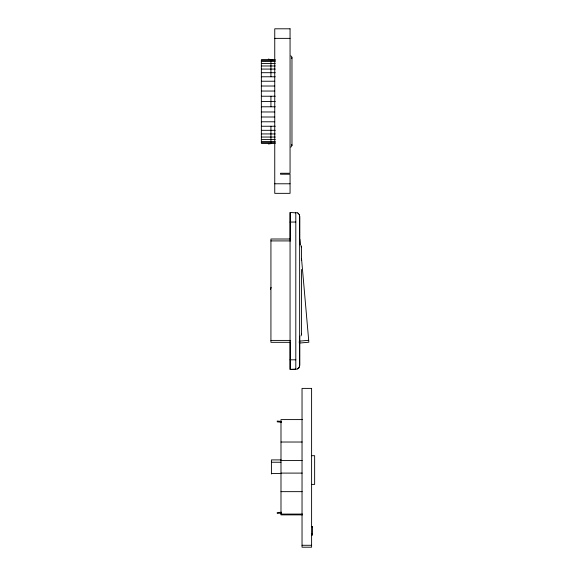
<?xml version="1.0" encoding="UTF-8"?>
<svg xmlns="http://www.w3.org/2000/svg" width="576" height="576" viewBox="0 0 576 576"><rect width="100%" height="100%" fill="white"/><g stroke="black" fill="none" stroke-linecap="round" stroke-linejoin="round"><path stroke-width="0.86" d="M290.88 55.858L291.917 57.118L291.737 58.514M291.974 57.593L291.974 145.426L290.88 147.154M301.025 245.434L301.406 247.45M301.543 269.46L301.543 334.577L301.025 335.887M270.418 289.634L271.094 287.345M299.498 366.545L297.713 368.87M299.628 366.581L298.642 368.294L296.791 369.252M268.308 143.95L271.332 143.59M277.164 512.64L281.578 512.215M277.164 513.432L281.578 513.014M299.153 341.158L308.678 340.322M274.752 38.369L290.059 38.369M275.278 59.839L261.36 59.839L261.36 143.179L275.278 143.179M261.36 60.17L275.278 60.17M261.36 61.481L275.278 61.481M261.36 63.425L275.278 63.425M261.36 65.974L275.278 65.974M261.36 69.077L275.278 69.077M261.36 72.698L275.278 72.698M261.36 76.774L275.234 76.774M261.36 81.23L274.752 81.23M261.36 86.018L274.752 86.018M261.36 91.044L274.752 91.044M261.36 96.235L275.234 96.235M261.36 101.506L275.278 101.506M261.36 106.783L275.234 106.783M261.36 111.974L274.752 111.974M261.36 117L274.752 117M261.36 121.781L274.752 121.781M261.36 126.245L275.234 126.245M261.36 130.32L275.278 130.32M261.36 133.934L275.278 133.934M261.36 137.045L275.278 137.045M261.36 139.586L275.278 139.586M261.36 141.538L275.278 141.538M261.36 142.848L275.278 142.848M274.752 183.78L290.059 183.78M290.059 222.048L295.805 222.048M290.657 239.004L270.929 239.004L270.929 342.324L290.657 342.324M270.929 240.912L290.657 240.912M270.929 340.409L290.657 340.409M290.059 359.813L295.805 359.813M302.515 419.594L280.987 419.594L280.987 514.879L302.515 514.879M280.987 442.022L302.184 442.022M311.602 455.695L314.64 455.695L314.64 484.394L311.602 484.394M281.21 459.907L271.418 459.907L271.418 473.99M280.987 460.577L302.184 460.577M271.418 462.24L280.987 462.24M280.987 473.098L302.184 473.098M271.418 473.458L281.21 473.458M280.987 491.652L302.184 491.652M280.987 514.08L302.515 514.08M311.602 526.522L312.559 526.594M311.602 526.73L312.559 526.73M312.559 533.678L311.602 533.678L312.559 533.75M311.602 533.873L312.559 533.923M311.602 533.988L312.559 533.945M311.602 534.046L312.559 534.139L311.602 534.168M311.602 534.83L312.559 534.845M311.602 534.924L312.559 534.931L312.559 526.522M302.033 545.285L311.602 545.285M277.164 421.042L281.578 421.459M277.164 421.834L281.578 422.258M268.308 59.069L272.837 60.156M296.791 212.616L297.842 213.026M297.713 212.998L298.642 213.638M298.505 213.602L299.628 215.352M291.737 144.504L291.974 145.426M299.117 214.394L299.498 215.323M301.406 333.878L301.543 334.577M299.844 239.299L300.319 244.778M301.572 259.063L308.851 342.23L299.318 343.066L299.232 342.108M301.543 246.744L301.543 260.539M299.758 216.346L299.758 244.8M299.758 336.233L299.758 365.587M299.628 216.31L299.628 365.551M295.934 212.839L290.059 212.486L290.059 369.382L295.805 369.382L295.805 212.486M295.934 369.086L290.189 369.41L290.189 341.813M290.189 212.515L290.189 239.191M270.929 59.839L270.929 76.774M270.929 96.235L270.929 106.783M270.929 126.245L270.929 143.179M290.059 28.8L274.752 28.8L274.752 193.349L290.059 193.349L290.059 174.218L280.498 174.218L280.498 173.261L290.059 173.261L290.059 28.8M311.602 388.39L302.033 388.39L302.033 547.2L311.602 547.2L311.602 388.39"/></g></svg>
